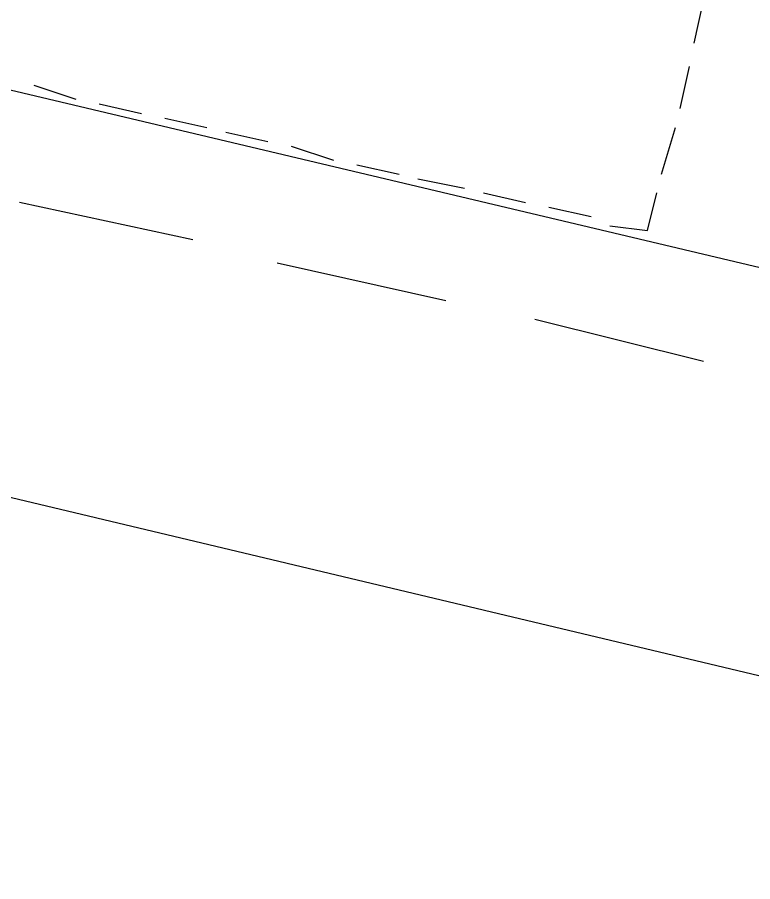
# Model space of a CAD drawing. Header units: feet. Extents: x -84 to 198, y -22 to 181.
# Drawn here: x 39.673 to 41.767, y 106.178 to 108.638 of the extents above; entities that cross this region are included whole.
import ezdxf

# ---------------------------------------------------------------- set-up
doc = ezdxf.new("R2010")
doc.units = ezdxf.units.FT
doc.layers.add('A-LINEA', color=7, linetype='CONTINUOUS')

msp = doc.modelspace()

# ---------------------------------------------------------------- linework, layer by layer
at = {"layer": 'A-LINEA'}
for p, q in [((34.76, 109.5911), (44.4933, 107.2844)), ((41.6, 108.5644), (41.6267, 108.6844)), ((41.56, 108.3778), (41.5867, 108.4978)), ((39.72, 108.4444), (39.84, 108.4044)), ((39.9067, 108.3911), (40.0267, 108.3644)), ((40.0933, 108.3511), (40.2133, 108.3244)), ((41.5067, 108.1911), (41.5467, 108.3244)), ((40.2667, 108.3111), (40.3867, 108.2844)), ((40.4533, 108.2711), (40.5733, 108.2311)), ((40.64, 108.2178), (40.76, 108.1911)), ((40.8133, 108.1778), (40.9467, 108.1511)), ((41, 108.1378), (41.12, 108.1111)), ((40.1733, 108.0044), (39.68, 108.1111)), ((41.1867, 108.0978), (41.3067, 108.0711)), ((40.8933, 107.8311), (40.4133, 107.9378)), ((41.6267, 107.6578), (41.1467, 107.7778)), ((44.24, 106.1778), (39.3733, 107.3378))]:
    msp.add_line(p, q, dxfattribs=at)
msp.add_lwpolyline([(41.36, 108.0444), (41.4667, 108.0311), (41.4933, 108.1378)], dxfattribs=at)

doc.saveas('drawing.dxf')
